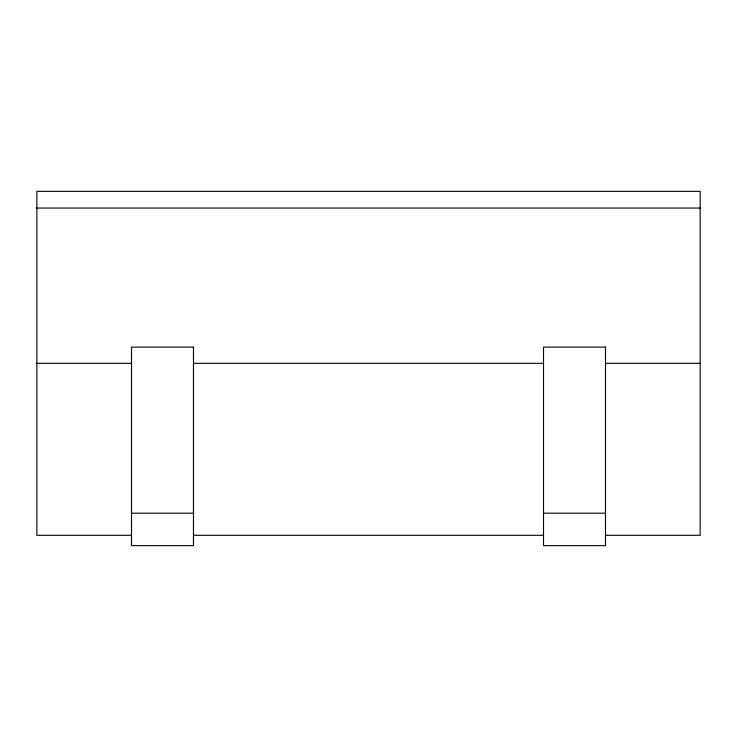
<?xml version="1.0" encoding="UTF-8"?>
<svg xmlns="http://www.w3.org/2000/svg" width="737" height="737" viewBox="0 0 737 737"><rect width="100%" height="100%" fill="white"/><g stroke="black" fill="none" stroke-linecap="round" stroke-linejoin="round"><path stroke-width="1.11" d="M36.85 208.055L700.15 208.055M36.85 363.332L131.278 363.332M193.463 363.332L543.538 363.332M605.722 363.332L700.15 363.332M131.499 513.201L193.472 513.201M543.528 513.201L605.501 513.201M131.278 535.311L36.85 535.311L36.85 191.362L700.15 191.362L700.15 535.311L605.722 535.311M193.463 535.311L543.538 535.311M193.472 347.109L131.499 347.109L131.499 545.638L193.472 545.638L193.472 347.109M605.501 347.109L543.528 347.109L543.528 545.638L605.501 545.638L605.501 347.109"/></g></svg>
